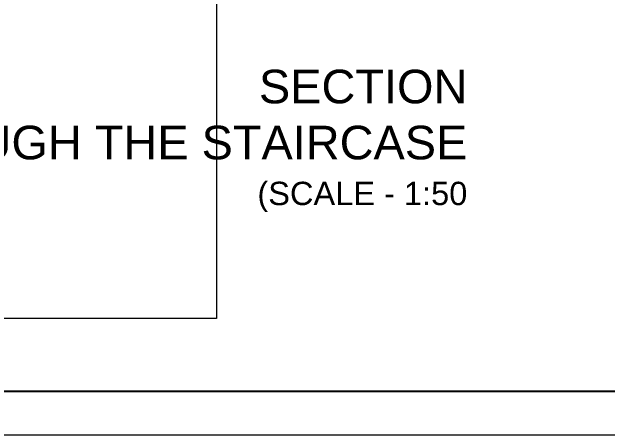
# Model space of a CAD drawing. Header units: millimetres. Extents: x -1932176 to 78768, y -1967 to 1266654.
# Drawn here: x -1855326.21 to -1855312.74, y 1151196.31 to 1151205.88 of the extents above; entities that cross this region are included whole.
import ezdxf

# ---------------------------------------------------------------- set-up
doc = ezdxf.new("R2010")
doc.units = ezdxf.units.MM
for name, color, linetype, lineweight in [('centre line circle', 231, 'Continuous', 15), ('DIMENSION', 31, 'Continuous', 5), ('text', 252, 'Continuous', 5)]:
    doc.layers.add(name, color=color, linetype=linetype, lineweight=lineweight)
doc.styles.add('150 height', font='arial.ttf', dxfattribs={"height": 150})

msp = doc.modelspace()

# ---------------------------------------------------------------- linework, layer by layer
at = {"layer": 'centre line circle'}
msp.add_lwpolyline([(-1855321.5808, 1151221.0205), (-1855321.5808, 1151198.94708), (-1855341.27928, 1151198.94708), (-1855341.27928, 1151221.0205)], dxfattribs=at)
msp.add_lwpolyline([(-1855321.5808, 1151221.0205), (-1855321.5808, 1151198.94708), (-1855341.27928, 1151198.94708), (-1855341.27928, 1151221.0205)], dxfattribs=at)
at = {"layer": 'DIMENSION', "color": 6, "linetype": 'Continuous', "lineweight": 25, "ltscale": 2.5, "transparency": 33554687}
msp.add_line((-1855375.36281, 1151197.30651), (-1855298.57398, 1151197.30651), dxfattribs=at)
at = {"layer": 'DIMENSION', "color": 6, "linetype": 'Continuous', "lineweight": 9, "ltscale": 2.5, "transparency": 33554687}
msp.add_line((-1855286.67499, 1151196.31493), (-1855376.3544, 1151196.31493), dxfattribs=at)

# ---------------------------------------------------------------- texts
at = {"layer": 'text', "lineweight": 9, "insert": (-1855315.90472, 1151204.57062), "char_height": 0.84375, "width": 25.563285, "attachment_point": 3, "style": '150 height'}
msp.add_mtext('{\\H0.9x;\\C31;SECTION \\PTHROUGH THE STAIRCASE\\P\\H0.69444x;\\C256;(SCALE - 1:50}', dxfattribs=at)

doc.saveas('drawing.dxf')
